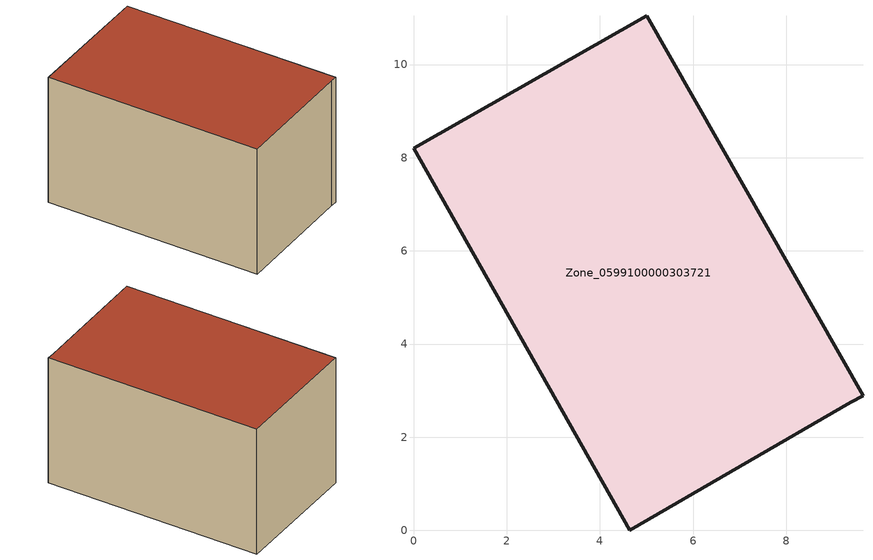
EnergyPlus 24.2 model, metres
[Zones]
Zone_0599100000303721
 floor ground (C_G): 9.39,2.75 4.64,0 0,8.2 5.01,11.05 9.65,2.89 z0
 wall outside (C_F): 9.65,2.89 5.01,11.05 0,8.2 4.64,0 9.39,2.75 9.65,2.89 z0:5.76
 roof outside (C_R): 4.64,0 9.39,2.75 9.65,2.89 5.01,11.05 0,8.2 z5.76
[BUILDING]
Pand.0599100000303721: North Axis=0; Terrain=City; Loads Convergence Tolerance Value=0.04; Temperature Convergence Tolerance Value=0.4; Solar Distribution=FullExterior; Maximum Number of Warmup Days=25; Minimum Number of Warmup Days=1
[Site:Location]
Rotterdam.The.Hague.AP_ZH_NLD Design_Conditions: Latitude=51.96; Longitude=4.45; Time Zone=1; Elevation=-4.5
[SITE:GROUNDTEMPERATURE:BUILDINGSURFACE]
18, 18, 18, 18, 18, 18, 18, 18, 18, 18, 18, 18
[MATERIAL] Thermal Absorptance=0.9; Solar Absorptance=0.7; Visible Absorptance=0.7
Name | Roughness | Thickness | Conductivity | Density | Specific Heat
G.TI.1946-1964 | MediumSmooth | 0.15 | 1 | 540 | 1210
F.TI.1946-1964 | Rough | 0.3 | 0.857143 | 1920 | 840
R.TI.1946-1964 | MediumRough | 0.2 | 0.277778 | 1500 | 1000
[CONSTRUCTION]
C_G: G.TI.1946-1964
C_F: F.TI.1946-1964
C_R: R.TI.1946-1964
[ZONE]
Zone_0599100000303721: Type=1; Multiplier=1; Ceiling Height=Autocalculate; Volume=Autocalculate; Floor Area=autocalculate; Part of Total Floor Area=Yes
[ZONEINFILTRATION:DESIGNFLOWRATE]
Infil_Zone_0599100000303721: Zone or ZoneList or Space or SpaceList=Zone_0599100000303721; Schedule=AlwaysOn; Design Flow Rate Calculation Method=Flow/Area; Flow Rate per Floor Area=0.003; Constant Term Coefficient=1; Temperature Term Coefficient=0; Velocity Term Coefficient=0; Velocity Squared Term Coefficient=0
[HVACTEMPLATE:ZONE:IDEALLOADSAIRSYSTEM]
Zone_0599100000303721: Maximum Heating Supply Air Temperature=50; Minimum Cooling Supply Air Temperature=13; Maximum Heating Supply Air Humidity Ratio=0.0156; Minimum Cooling Supply Air Humidity Ratio=0.0077; Heating Limit=NoLimit; Cooling Limit=NoLimit; Dehumidification Control Type=ConstantSensibleHeatRatio; Cooling Sensible Heat Ratio=0.7; Dehumidification Setpoint=60; Humidification Control Type=None; Humidification Setpoint=30; Outdoor Air Method=None; Outdoor Air Flow Rate per Person=0.00944; Outdoor Air Flow Rate per Zone Floor Area=0; Outdoor Air Flow Rate per Zone=0; Demand Controlled Ventilation Type=None; Outdoor Air Economizer Type=NoEconomizer; Heat Recovery Type=None; Sensible Heat Recovery Effectiveness=0.7; Latent Heat Recovery Effectiveness=0.65
[ZONECONTROL:THERMOSTAT]
ThermostatControl_Zone_0599100000303721: Zone or ZoneList=Zone_0599100000303721; Control Type Schedule=DualSetpointControlType; Control 1=Thermostat_Zone_0599100000303721; Temperature Difference Between Cutout And Setpoint=0
[THERMOSTATSETPOINT:DUALSETPOINT]
Thermostat_Zone_0599100000303721: Heating Setpoint Temperature Schedule=HeatingSetpoint_Zone_0599100000303721; Cooling Setpoint Temperature Schedule=CoolingSetpoint_Zone_0599100000303721
[SCHEDULE:COMPACT]
HeatingSetpoint_Zone_0599100000303721: Through: 12/31, For: AllDays, Until: 24:00, 21
CoolingSetpoint_Zone_0599100000303721: Through: 12/31, For: AllDays, Until: 24:00, 24
DualSetpointControlType: Through: 12/31, For: AllDays, Until: 24:00, 4
AlwaysOn: Through: 12/31, For: AllDays, Until: 24:00, 1
